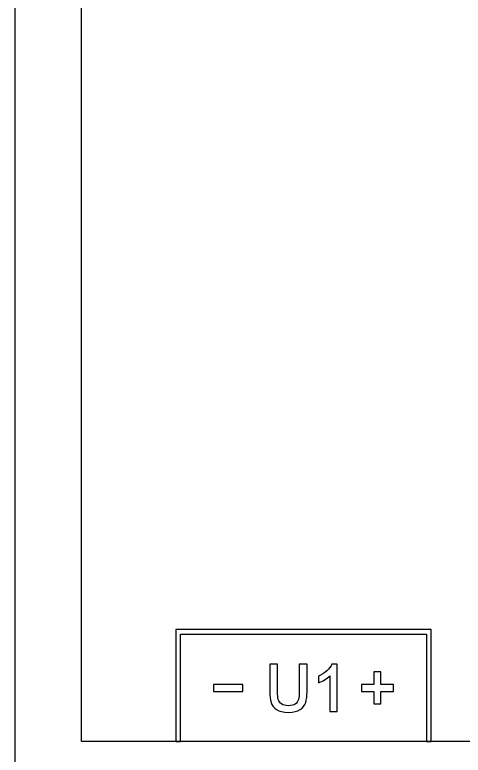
# Model space of a CAD drawing. Header units: millimetres. Extents: x 2151 to 5908, y -441 to 3322.
# Drawn here: x 3610.48 to 3627.26, y 3216.07 to 3243.79 of the extents above; entities that cross this region are included whole.
import ezdxf

# ---------------------------------------------------------------- set-up
doc = ezdxf.new("R2010")
doc.units = ezdxf.units.MM
doc.layers.add('Beschriftung', color=7, linetype='Continuous')
doc.layers.add('Gehäuse', color=7, linetype='Continuous')

# ---------------------------------------------------------------- blocks, each defined once
blk = doc.blocks.new('Gehäuse_4_TE')
at = {"layer": 'Gehäuse'}
for points in [[(0, 0), (72, 0), (72, 91), (0, 91)], [(2.5, 66.5), (69.5, 66.5), (69.5, 24.5), (2.5, 24.5)]]:
    blk.add_lwpolyline(points, close=True, dxfattribs=at)
blk = doc.blocks.new('STV-0024.01')
at = {"layer": 'Beschriftung'}
for points, knots in [([(15.40645, 24.5), (15.40645, 24.5), (15.40645, 28.512), (15.40645, 28.512), (15.40645, 28.512), (15.40645, 28.512), (6.20645, 28.512), (6.20645, 28.512), (6.20645, 28.512), (6.20645, 28.512), (6.20645, 24.5), (6.20645, 24.5), (6.20645, 24.5), (6.20645, 24.5), (6.03005, 24.5), (6.03005, 24.5), (6.03005, 24.5), (6.03005, 24.5), (6.03005, 28.6884), (6.03005, 28.6884), (6.03005, 28.6884), (6.03005, 28.6884), (15.58285, 28.6884), (15.58285, 28.6884), (15.58285, 28.6884), (15.58285, 28.6884), (15.58285, 24.5), (15.58285, 24.5), (15.58285, 24.5), (15.58285, 24.5), (15.40645, 24.5), (15.40645, 24.5)], [0, 0, 0, 0, 0.11111111, 0.11111111, 0.11111111, 0.11111112, 0.22222222, 0.22222222, 0.22222222, 0.22222223, 0.33333333, 0.33333333, 0.33333333, 0.33333334, 0.44444444, 0.44444444, 0.44444444, 0.44444445, 0.55555556, 0.55555556, 0.55555556, 0.55555557, 0.66666667, 0.66666667, 0.66666667, 0.66666668, 0.77777778, 0.77777778, 0.77777778, 0.77777779, 1, 1, 1, 1]), ([(9.83225, 26.347), (9.83225, 26.2367), (9.84205, 26.1454), (9.86185, 26.0729), (9.86185, 26.0729), (9.88165, 26.0005), (9.92115, 25.9429), (9.98035, 25.9001), (9.98035, 25.9001), (10.03965, 25.8573), (10.12605, 25.8359), (10.23965, 25.8359), (10.23965, 25.8359), (10.35325, 25.8359), (10.43965, 25.8569), (10.49895, 25.8988), (10.49895, 25.8988), (10.55825, 25.9408), (10.59775, 25.9976), (10.61745, 26.0692), (10.61745, 26.0692), (10.63725, 26.1408), (10.64715, 26.2335), (10.64715, 26.347), (10.64715, 26.347), (10.64715, 26.347), (10.64715, 27.3842), (10.64715, 27.3842), (10.64715, 27.3842), (10.64715, 27.3842), (10.93855, 27.3842), (10.93855, 27.3842), (10.93855, 27.3842), (10.93855, 27.3842), (10.93855, 26.3594), (10.93855, 26.3594), (10.93855, 26.3594), (10.93855, 26.203), (10.92165, 26.0696), (10.88785, 25.9593), (10.88785, 25.9593), (10.85415, 25.849), (10.78625, 25.7593), (10.68415, 25.6902), (10.68415, 25.6902), (10.58205, 25.621), (10.43475, 25.5865), (10.24215, 25.5865), (10.24215, 25.5865), (10.04785, 25.5865), (9.89975, 25.6206), (9.79765, 25.6889), (9.79765, 25.6889), (9.69555, 25.7573), (9.62725, 25.8466), (9.59265, 25.9569), (9.59265, 25.9569), (9.55815, 26.0672), (9.54085, 26.2005), (9.54085, 26.3569), (9.54085, 26.3569), (9.54085, 26.3569), (9.54085, 27.3842), (9.54085, 27.3842), (9.54085, 27.3842), (9.54085, 27.3842), (9.83225, 27.3842), (9.83225, 27.3842), (9.83225, 27.3842), (9.83225, 27.3842), (9.83225, 26.347), (9.83225, 26.347)], [0, 0, 0, 0, 0.05263158, 0.05263158, 0.05263158, 0.05263159, 0.10526316, 0.10526316, 0.10526316, 0.10526317, 0.15789474, 0.15789474, 0.15789474, 0.15789475, 0.21052632, 0.21052632, 0.21052632, 0.21052633, 0.26315789, 0.26315789, 0.26315789, 0.2631579, 0.31578947, 0.31578947, 0.31578947, 0.31578948, 0.36842105, 0.36842105, 0.36842105, 0.36842106, 0.42105263, 0.42105263, 0.42105263, 0.42105264, 0.47368421, 0.47368421, 0.47368421, 0.47368422, 0.52631579, 0.52631579, 0.52631579, 0.5263158, 0.57894737, 0.57894737, 0.57894737, 0.57894738, 0.63157895, 0.63157895, 0.63157895, 0.63157896, 0.68421053, 0.68421053, 0.68421053, 0.68421054, 0.73684211, 0.73684211, 0.73684211, 0.73684212, 0.78947368, 0.78947368, 0.78947368, 0.78947369, 0.84210526, 0.84210526, 0.84210526, 0.84210527, 0.89473684, 0.89473684, 0.89473684, 0.89473685, 1, 1, 1, 1]), ([(12.07195, 25.6161), (12.07195, 25.6161), (11.79785, 25.6161), (11.79785, 25.6161), (11.79785, 25.6161), (11.79785, 25.6161), (11.79785, 26.9496), (11.79785, 26.9496), (11.79785, 26.9496), (11.74185, 26.8969), (11.67435, 26.8475), (11.59535, 26.8014), (11.59535, 26.8014), (11.51635, 26.7553), (11.43895, 26.7183), (11.36325, 26.6903), (11.36325, 26.6903), (11.36325, 26.6903), (11.36325, 26.9446), (11.36325, 26.9446), (11.36325, 26.9446), (11.47845, 26.994), (11.58265, 27.0582), (11.67565, 27.1373), (11.67565, 27.1373), (11.76865, 27.2163), (11.83325, 27.3011), (11.86945, 27.3916), (11.86945, 27.3916), (11.86945, 27.3916), (12.07195, 27.3916), (12.07195, 27.3916), (12.07195, 27.3916), (12.07195, 27.3916), (12.07195, 25.6161), (12.07195, 25.6161)], [0, 0, 0, 0, 0.1, 0.1, 0.1, 0.10000001, 0.2, 0.2, 0.2, 0.20000001, 0.3, 0.3, 0.3, 0.30000001, 0.4, 0.4, 0.4, 0.40000001, 0.5, 0.5, 0.5, 0.50000001, 0.6, 0.6, 0.6, 0.60000001, 0.7, 0.7, 0.7, 0.70000001, 0.8, 0.8, 0.8, 0.80000001, 1, 1, 1, 1]), ([(13.70185, 26.6287), (13.70185, 26.6287), (14.17355, 26.6287), (14.17355, 26.6287), (14.17355, 26.6287), (14.17355, 26.6287), (14.17355, 26.3718), (14.17355, 26.3718), (14.17355, 26.3718), (14.17355, 26.3718), (13.70185, 26.3718), (13.70185, 26.3718), (13.70185, 26.3718), (13.70185, 26.3718), (13.70185, 25.9001), (13.70185, 25.9001), (13.70185, 25.9001), (13.70185, 25.9001), (13.44505, 25.9001), (13.44505, 25.9001), (13.44505, 25.9001), (13.44505, 25.9001), (13.44505, 26.3718), (13.44505, 26.3718), (13.44505, 26.3718), (13.44505, 26.3718), (12.97335, 26.3718), (12.97335, 26.3718), (12.97335, 26.3718), (12.97335, 26.3718), (12.97335, 26.6287), (12.97335, 26.6287), (12.97335, 26.6287), (12.97335, 26.6287), (13.44505, 26.6287), (13.44505, 26.6287), (13.44505, 26.6287), (13.44505, 26.6287), (13.44505, 27.1004), (13.44505, 27.1004), (13.44505, 27.1004), (13.44505, 27.1004), (13.70185, 27.1004), (13.70185, 27.1004), (13.70185, 27.1004), (13.70185, 27.1004), (13.70185, 26.6287), (13.70185, 26.6287)], [0, 0, 0, 0, 0.07692308, 0.07692308, 0.07692308, 0.07692309, 0.15384615, 0.15384615, 0.15384615, 0.15384616, 0.23076923, 0.23076923, 0.23076923, 0.23076924, 0.30769231, 0.30769231, 0.30769231, 0.30769232, 0.38461538, 0.38461538, 0.38461538, 0.38461539, 0.46153846, 0.46153846, 0.46153846, 0.46153847, 0.53846154, 0.53846154, 0.53846154, 0.53846155, 0.61538462, 0.61538462, 0.61538462, 0.61538463, 0.69230769, 0.69230769, 0.69230769, 0.6923077, 0.76923077, 0.76923077, 0.76923077, 0.76923078, 0.84615385, 0.84615385, 0.84615385, 0.84615386, 1, 1, 1, 1]), ([(8.53955, 26.6287), (8.53955, 26.6287), (8.53955, 26.3718), (8.53955, 26.3718), (8.53955, 26.3718), (7.70615, 26.3718), (8.27285, 26.3718), (7.43935, 26.3718), (7.43935, 26.3718), (7.43935, 26.3718), (7.43935, 26.6287), (7.43935, 26.6287), (7.43935, 26.6287), (8.27275, 26.6287), (7.70605, 26.6287), (8.53955, 26.6287)], [0, 0, 0, 0, 0.2, 0.2, 0.2, 0.20000001, 0.4, 0.4, 0.4, 0.40000001, 0.6, 0.6, 0.6, 0.60000001, 1, 1, 1, 1])]:
    blk.add_open_spline(points, degree=3, knots=knots, dxfattribs=at)
blk.add_blockref('Gehäuse_4_TE', (0, 0))
blk = doc.blocks.new('MDT_CAD_STV-002401')
blk.add_blockref('STV-0024.01', (10, 10))

msp = doc.modelspace()

# ---------------------------------------------------------------- block references
msp.add_blockref('MDT_CAD_STV-002401', (3600.481, 3182.091))

doc.saveas('drawing.dxf')
